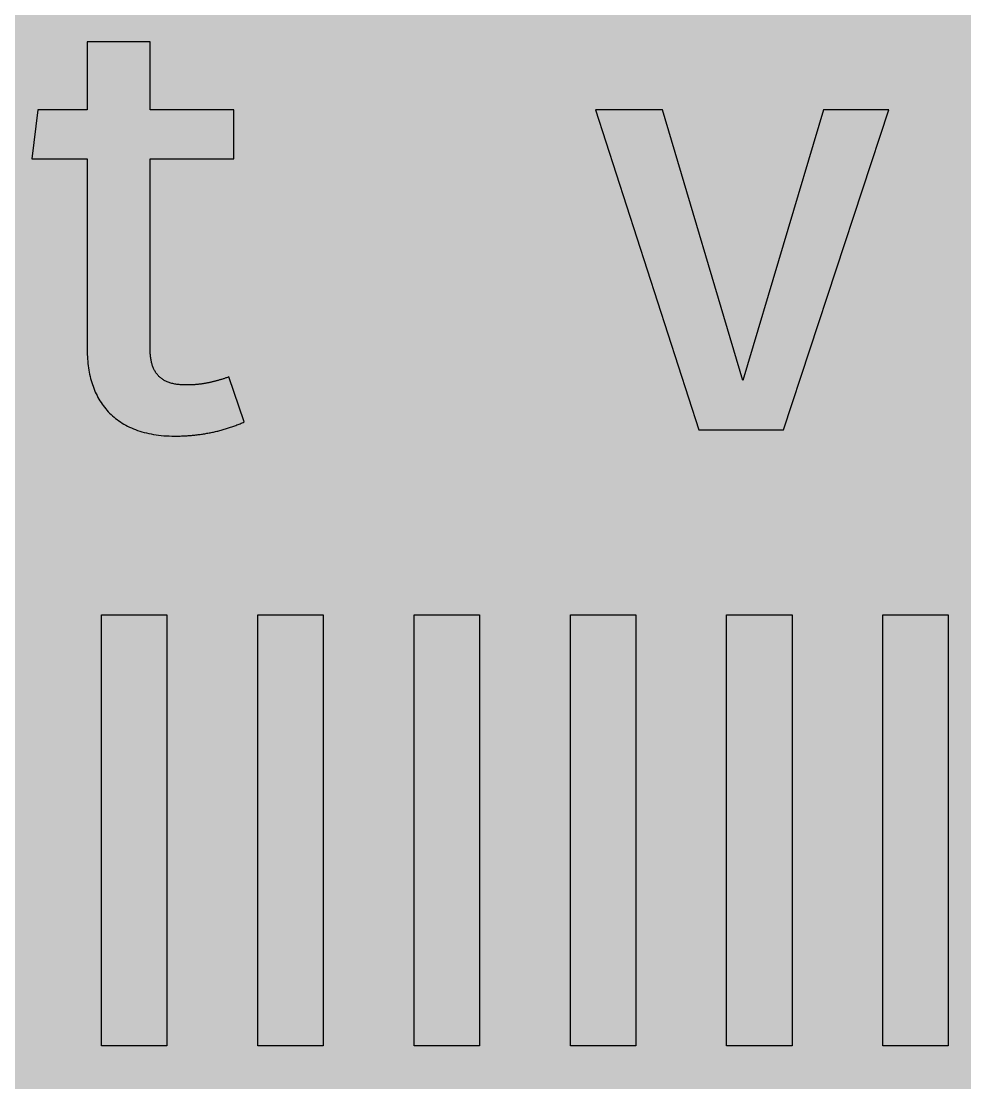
# Model space of a CAD drawing. Header units: millimetres. Extents: x 0 to 212, y 0 to 212.
# Drawn here: x 117.3 to 171.3, y 93.2 to 154 of the extents above; entities that cross this region are included whole.
import ezdxf

# ---------------------------------------------------------------- set-up
doc = ezdxf.new("R2010")
doc.units = ezdxf.units.MM

msp = doc.modelspace()

# ---------------------------------------------------------------- hatches: boundary and pattern name
for color, points in [(254, [(14.1633, 0.0536), (13.9878, 0.0533), (13.8125, 0.0559), (13.6373, 0.061), (13.462, 0.0686), (13.2893, 0.0787), (13.114, 0.0914), (12.9413, 0.1041), (12.7686, 0.1219), (12.5959, 0.1397), (12.4231, 0.16), (12.2504, 0.1829), (12.0777, 0.2057), (11.9075, 0.2337), (11.7373, 0.2616), (11.5672, 0.2921), (11.397, 0.3251), (11.2268, 0.3607), (11.0592, 0.3988), (10.8915, 0.4369), (10.7239, 0.4775), (10.5562, 0.5207), (10.3886, 0.5664), (10.2235, 0.6121), (10.0584, 0.6629), (9.8933, 0.7137), (9.7307, 0.7671), (9.5682, 0.8204), (9.4056, 0.8788), (9.2431, 0.9373), (9.083, 0.9982), (8.923, 1.0617), (8.763, 1.1252), (8.6055, 1.1938), (8.4455, 1.2624), (8.2906, 1.331), (8.1331, 1.4046), (7.9781, 1.4783), (7.8232, 1.5545), (7.6708, 1.6332), (7.5184, 1.7145), (7.366, 1.7958), (7.2161, 1.8796), (7.0663, 1.966), (6.919, 2.0523), (6.7716, 2.1438), (6.6243, 2.2352), (6.4795, 2.3266), (6.3348, 2.4232), (6.19, 2.5197), (6.0477, 2.6187), (5.908, 2.7178), (5.7683, 2.8194), (5.6286, 2.9235), (5.4915, 3.0302), (5.3543, 3.1369), (5.2197, 3.2461), (5.0851, 3.3579), (4.953, 3.4722), (4.8209, 3.5865), (4.6914, 3.7033), (4.5644, 3.8202), (4.4348, 3.9395), (4.3104, 4.0615), (4.1859, 4.1859), (4.0615, 4.3104), (3.9395, 4.4348), (3.8202, 4.5618), (3.7033, 4.6914), (3.5865, 4.8209), (3.4722, 4.953), (3.3579, 5.0851), (3.2487, 5.2197), (3.1369, 5.3543), (3.0302, 5.4915), (2.9235, 5.6286), (2.8194, 5.7683), (2.7178, 5.908), (2.6187, 6.0477), (2.5197, 6.19), (2.4232, 6.3348), (2.3266, 6.477), (2.2352, 6.6243), (2.1438, 6.7691), (2.0523, 6.9164), (1.966, 7.0663), (1.8796, 7.2161), (1.7958, 7.366), (1.7145, 7.5184), (1.6332, 7.6708), (1.5545, 7.8232), (1.4783, 7.9781), (1.4046, 8.1331), (1.331, 8.2906), (1.2598, 8.4455), (1.1913, 8.603), (1.1252, 8.763), (1.0592, 8.923), (0.9982, 9.083), (0.9373, 9.2431), (0.8763, 9.4056), (0.8204, 9.5682), (0.7645, 9.7307), (0.7112, 9.8933), (0.6604, 10.0584), (0.6121, 10.2235), (0.5639, 10.3911), (0.5207, 10.5562), (0.4775, 10.7239), (0.4343, 10.8915), (0.3962, 11.0592), (0.3607, 11.2268), (0.3251, 11.397), (0.2921, 11.5672), (0.2616, 11.7373), (0.2311, 11.9075), (0.2057, 12.0802), (0.1803, 12.2504), (0.1575, 12.4231), (0.1372, 12.5959), (0.1194, 12.7686), (0.1041, 12.9413), (0.0889, 13.1166), (0.0787, 13.2893), (0.0686, 13.4645), (0.061, 13.6373), (0.0559, 13.8125), (0.0508, 13.9878), (0.0508, 14.163), (0.0522, 197.6092), (0.0508, 197.7822), (0.0559, 197.9574), (0.061, 198.1327), (0.0686, 198.308), (0.0787, 198.4807), (0.0889, 198.6559), (0.1041, 198.8287), (0.1194, 199.0014), (0.1372, 199.1741), (0.1575, 199.3468), (0.1803, 199.5195), (0.2057, 199.6923), (0.2311, 199.8624), (0.2616, 200.0326), (0.2921, 200.2028), (0.3251, 200.373), (0.3607, 200.5432), (0.3962, 200.7108), (0.4343, 200.8784), (0.4775, 201.0461), (0.5207, 201.2137), (0.5639, 201.3814), (0.6121, 201.5465), (0.6604, 201.7116), (0.7112, 201.8767), (0.7645, 202.0392), (0.8204, 202.2018), (0.8763, 202.3643), (0.9373, 202.5269), (0.9982, 202.6869), (1.0592, 202.8469), (1.1252, 203.007), (1.1913, 203.1644), (1.2598, 203.3245), (1.331, 203.4794), (1.4046, 203.6369), (1.4783, 203.7918), (1.5545, 203.9468), (1.6332, 204.0992), (1.7145, 204.2516), (1.7958, 204.404), (1.8796, 204.5538), (1.966, 204.7037), (2.0523, 204.851), (2.1438, 204.9983), (2.2352, 205.1456), (2.3266, 205.2904), (2.4232, 205.4352), (2.5197, 205.58), (2.6187, 205.7222), (2.7178, 205.8619), (2.8194, 206.0016), (2.9235, 206.1413), (3.0302, 206.2785), (3.1369, 206.4156), (3.2487, 206.5503), (3.3579, 206.6849), (3.4722, 206.817), (3.5865, 206.949), (3.7033, 207.0786), (3.8202, 207.2056), (3.9395, 207.3351), (4.0615, 207.4596), (4.1859, 207.584), (4.3104, 207.7085), (4.4348, 207.8304), (4.5644, 207.9498), (4.6914, 208.0666), (4.8209, 208.1835), (4.953, 208.2978), (5.0851, 208.4121), (5.2197, 208.5213), (5.3543, 208.6331), (5.4915, 208.7397), (5.6286, 208.8464), (5.7683, 208.9506), (5.908, 209.0522), (6.0477, 209.1512), (6.19, 209.2503), (6.3348, 209.3468), (6.4795, 209.4433), (6.6243, 209.5348), (6.7716, 209.6262), (6.919, 209.7176), (7.0663, 209.804), (7.2161, 209.8904), (7.366, 209.9742), (7.5184, 210.0555), (7.6708, 210.1367), (7.8232, 210.2155), (7.9781, 210.2917), (8.1331, 210.3653), (8.2906, 210.439), (8.4455, 210.5101), (8.6055, 210.5787), (8.763, 210.6447), (8.923, 210.7108), (9.083, 210.7717), (9.2431, 210.8327), (9.4056, 210.8937), (9.5682, 210.9495), (9.7307, 211.0054), (9.8933, 211.0588), (10.0584, 211.1096), (10.2235, 211.1578), (10.3886, 211.2061), (10.5562, 211.2493), (10.7239, 211.2924), (10.8915, 211.3356), (11.0592, 211.3737), (11.2268, 211.4093), (11.397, 211.4448), (11.5672, 211.4779), (11.7373, 211.5083), (11.9075, 211.5388), (12.0777, 211.5642), (12.2504, 211.5896), (12.4231, 211.6125), (12.5959, 211.6328), (12.7686, 211.6506), (12.9413, 211.6658), (13.114, 211.6811), (13.2893, 211.6912), (13.462, 211.7014), (13.6373, 211.709), (13.8125, 211.7141), (13.9878, 211.7192), (14.163, 211.7192), (197.6078, 211.7203), (197.7822, 211.7192), (197.9574, 211.7141), (198.1327, 211.709), (198.3054, 211.7014), (198.4807, 211.6912), (198.6534, 211.6811), (198.8287, 211.6658), (199.0014, 211.6506), (199.1741, 211.6328), (199.3468, 211.6125), (199.5195, 211.5896), (199.6897, 211.5642), (199.8624, 211.5388), (200.0326, 211.5083), (200.2028, 211.4779), (200.373, 211.4448), (200.5432, 211.4093), (200.7108, 211.3737), (200.8784, 211.3356), (201.0461, 211.2924), (201.2137, 211.2493), (201.3788, 211.2061), (201.5465, 211.1578), (201.7116, 211.1096), (201.8767, 211.0588), (202.0392, 211.0054), (202.2018, 210.9495), (202.3643, 210.8937), (202.5269, 210.8327), (202.6869, 210.7717), (202.8469, 210.7108), (203.007, 210.6447), (203.167, 210.5787), (203.3245, 210.5101), (203.4794, 210.439), (203.6369, 210.3653), (203.7918, 210.2917), (203.9468, 210.2155), (204.0992, 210.1367), (204.2516, 210.0555), (204.404, 209.9742), (204.5538, 209.8904), (204.7037, 209.804), (204.8535, 209.7176), (205.0009, 209.6262), (205.1456, 209.5348), (205.293, 209.4433), (205.4352, 209.3468), (205.58, 209.2503), (205.7222, 209.1512), (205.8619, 209.0522), (206.0016, 208.9506), (206.1413, 208.8464), (206.2785, 208.7397), (206.4156, 208.6331), (206.5503, 208.5213), (206.6849, 208.4121), (206.817, 208.2978), (206.949, 208.1835), (207.0786, 208.0666), (207.2081, 207.9498), (207.3351, 207.8304), (207.4596, 207.7085), (207.584, 207.584), (207.7085, 207.4596), (207.8304, 207.3351), (207.9498, 207.2056), (208.0666, 207.0786), (208.1835, 206.949), (208.2978, 206.817), (208.4121, 206.6849), (208.5238, 206.5503), (208.6331, 206.4156), (208.7397, 206.2785), (208.8464, 206.1413), (208.9506, 206.0016), (209.0522, 205.8619), (209.1512, 205.7222), (209.2503, 205.58), (209.3468, 205.4352), (209.4433, 205.2904), (209.5348, 205.1456), (209.6262, 204.9983), (209.7176, 204.851), (209.804, 204.7037), (209.8904, 204.5538), (209.9742, 204.404), (210.0555, 204.2516), (210.1367, 204.0992), (210.2155, 203.9468), (210.2917, 203.7918), (210.3653, 203.6369), (210.439, 203.4794), (210.5076, 203.3245), (210.5762, 203.1644), (210.6447, 203.007), (210.7082, 202.8469), (210.7717, 202.6869), (210.8327, 202.5269), (210.8911, 202.3643), (210.9495, 202.2018), (211.0029, 202.0392), (211.0562, 201.8767), (211.107, 201.7116), (211.1578, 201.5465), (211.2035, 201.3814), (211.2493, 201.2137), (211.2924, 201.0461), (211.3331, 200.8784), (211.3712, 200.7108), (211.4093, 200.5432), (211.4448, 200.373), (211.4779, 200.2028), (211.5083, 200.0326), (211.5363, 199.8624), (211.5642, 199.6923), (211.5871, 199.5195), (211.6099, 199.3468), (211.6303, 199.1741), (211.648, 199.0014), (211.6658, 198.8287), (211.6785, 198.6559), (211.6912, 198.4807), (211.7014, 198.308), (211.709, 198.1327), (211.7141, 197.9574), (211.7166, 197.7822), (211.7166, 197.6069), (211.7189, 14.1647), (211.7166, 13.9878), (211.7141, 13.8125), (211.709, 13.6373), (211.7014, 13.4645), (211.6912, 13.2893), (211.6785, 13.1166), (211.6658, 12.9413), (211.648, 12.7686), (211.6303, 12.5959), (211.6099, 12.4231), (211.5871, 12.2504), (211.5642, 12.0802), (211.5363, 11.9075), (211.5083, 11.7373), (211.4779, 11.5672), (211.4448, 11.397), (211.4093, 11.2268), (211.3712, 11.0592), (211.3331, 10.8915), (211.2924, 10.7239), (211.2493, 10.5562), (211.2035, 10.3911), (211.1578, 10.2235), (211.107, 10.0584), (211.0562, 9.8933), (211.0029, 9.7307), (210.9495, 9.5682), (210.8911, 9.4056), (210.8327, 9.2431), (210.7717, 9.083), (210.7082, 8.923), (210.6447, 8.763), (210.5762, 8.603), (210.5076, 8.4455), (210.439, 8.2906), (210.3653, 8.1331), (210.2917, 7.9781), (210.2155, 7.8232), (210.1367, 7.6708), (210.0555, 7.5184), (209.9742, 7.366), (209.8904, 7.2161), (209.804, 7.0663), (209.7176, 6.9164), (209.6262, 6.7691), (209.5348, 6.6243), (209.4433, 6.477), (209.3468, 6.3348), (209.2503, 6.19), (209.1512, 6.0477), (209.0522, 5.908), (208.9506, 5.7683), (208.8464, 5.6286), (208.7397, 5.4915), (208.6331, 5.3543), (208.5238, 5.2197), (208.4121, 5.0851), (208.2978, 4.953), (208.1835, 4.8209), (208.0666, 4.6914), (207.9498, 4.5618), (207.8304, 4.4348), (207.7085, 4.3104), (207.584, 4.1859), (207.4596, 4.0615), (207.3351, 3.9395), (207.2081, 3.8202), (207.0786, 3.7033), (206.949, 3.5865), (206.817, 3.4722), (206.6849, 3.3579), (206.5503, 3.2461), (206.4156, 3.1369), (206.2785, 3.0302), (206.1413, 2.9235), (206.0016, 2.8194), (205.8619, 2.7178), (205.7222, 2.6187), (205.58, 2.5197), (205.4352, 2.4232), (205.293, 2.3266), (205.1456, 2.2352), (205.0009, 2.1438), (204.8535, 2.0523), (204.7037, 1.966), (204.5538, 1.8796), (204.404, 1.7958), (204.2516, 1.7145), (204.0992, 1.6332), (203.9468, 1.5545), (203.7918, 1.4783), (203.6369, 1.4046), (203.4794, 1.331), (203.3245, 1.2624), (203.167, 1.1938), (203.007, 1.1252), (202.8469, 1.0617), (202.6869, 0.9982), (202.5269, 0.9373), (202.3643, 0.8788), (202.2018, 0.8204), (202.0392, 0.7671), (201.8767, 0.7137), (201.7116, 0.6629), (201.5465, 0.6121), (201.3788, 0.5664), (201.2137, 0.5207), (201.0461, 0.4775), (200.8784, 0.4369), (200.7108, 0.3988), (200.5432, 0.3607), (200.373, 0.3251), (200.2028, 0.2921), (200.0326, 0.2616), (199.8624, 0.2337), (199.6897, 0.2057), (199.5195, 0.1829), (199.3468, 0.16), (199.1741, 0.1397), (199.0014, 0.1219), (198.8287, 0.1041), (198.6534, 0.0914), (198.4807, 0.0787), (198.3054, 0.0686), (198.1327, 0.061), (197.9574, 0.0559), (197.7822, 0.0533), (197.6069, 0.0533)]), (59, [(121.091, 135.1675), (121.092, 135.034), (121.0945, 134.8994), (121.0996, 134.7699), (121.1072, 134.6403), (121.1174, 134.5108), (121.1301, 134.3838), (121.1453, 134.2568), (121.1631, 134.1323), (121.1834, 134.0104), (121.2037, 133.8885), (121.2291, 133.7691), (121.2545, 133.6497), (121.285, 133.5329), (121.3155, 133.416), (121.351, 133.3017), (121.3866, 133.19), (121.4247, 133.0782), (121.4653, 132.969), (121.5085, 132.8598), (121.5542, 132.7531), (121.6025, 132.649), (121.6533, 132.5474), (121.7066, 132.4458), (121.7625, 132.3467), (121.8209, 132.2502), (121.8819, 132.1562), (121.9454, 132.0622), (122.0114, 131.9708), (122.0775, 131.8819), (122.1486, 131.793), (122.2223, 131.7092), (122.2985, 131.6253), (122.3747, 131.5441), (122.4559, 131.4653), (122.5398, 131.3866), (122.6261, 131.3129), (122.715, 131.2393), (122.8039, 131.1707), (122.8979, 131.1021), (122.9944, 131.0361), (123.0935, 130.9726), (123.1951, 130.9116), (123.2992, 130.8532), (123.4059, 130.7973), (123.5151, 130.744), (123.6269, 130.6932), (123.7412, 130.6424), (123.858, 130.5966), (123.9774, 130.5535), (124.0993, 130.5128), (124.2238, 130.4747), (124.3533, 130.4392), (124.4829, 130.4061), (124.6175, 130.3757), (124.7521, 130.3477), (124.8918, 130.3223), (125.0315, 130.2995), (125.1763, 130.2817), (125.3236, 130.2639), (125.4735, 130.2512), (125.6259, 130.241), (125.7808, 130.2334), (125.9383, 130.2283), (126.0983, 130.2283), (126.1643, 130.2283), (126.2278, 130.2283), (126.2913, 130.2283), (126.3574, 130.2309), (126.4209, 130.2309), (126.4844, 130.2334), (126.5504, 130.236), (126.6139, 130.2385), (126.6774, 130.241), (126.7409, 130.2461), (126.8044, 130.2487), (126.8679, 130.2537), (126.934, 130.2588), (126.9975, 130.2639), (127.061, 130.269), (127.1245, 130.2741), (127.188, 130.2817), (127.2515, 130.2868), (127.315, 130.2944), (127.3785, 130.302), (127.442, 130.3096), (127.5029, 130.3172), (127.5664, 130.3274), (127.6299, 130.335), (127.6934, 130.3452), (127.7569, 130.3553), (127.8179, 130.3655), (127.8814, 130.3757), (127.9449, 130.3858), (128.0058, 130.396), (128.0693, 130.4087), (128.1328, 130.4214), (128.1938, 130.4341), (128.2573, 130.4468), (128.3183, 130.4595), (128.3818, 130.4747), (128.4427, 130.4874), (128.5062, 130.5027), (128.5672, 130.5179), (128.6281, 130.5331), (128.6916, 130.5484), (128.7526, 130.5662), (128.8136, 130.5814), (128.8745, 130.5992), (128.9355, 130.617), (128.999, 130.6347), (129.0599, 130.6551), (129.1209, 130.6728), (129.1819, 130.6932), (129.2428, 130.7135), (129.3038, 130.7338), (129.3647, 130.7541), (129.4232, 130.7744), (129.4841, 130.7973), (129.5451, 130.8176), (129.606, 130.8405), (129.667, 130.8633), (129.7254, 130.8862), (129.7864, 130.9116), (129.8473, 130.9345), (129.9058, 130.9599), (129.9667, 130.9853), (130.0251, 131.0107), (130.0861, 131.0361), (129.2049, 133.6142), (129.1615, 133.5989), (129.1184, 133.5837), (129.0752, 133.5684), (129.0345, 133.5557), (128.9914, 133.543), (128.9507, 133.5278), (128.9101, 133.5151), (128.8694, 133.5024), (128.8288, 133.4897), (128.7882, 133.477), (128.7475, 133.4643), (128.7069, 133.4541), (128.6688, 133.4414), (128.6281, 133.4287), (128.59, 133.4186), (128.5494, 133.4084), (128.5113, 133.3957), (128.4732, 133.3856), (128.4351, 133.3754), (128.3945, 133.3652), (128.3564, 133.3576), (128.3183, 133.3475), (128.2827, 133.3373), (128.2446, 133.3297), (128.2065, 133.3195), (128.1684, 133.3119), (128.1303, 133.3017), (128.0947, 133.2941), (128.0566, 133.2865), (128.0211, 133.2789), (127.983, 133.2713), (127.9474, 133.2636), (127.9093, 133.2586), (127.8738, 133.2509), (127.8357, 133.2433), (127.8001, 133.2382), (127.7645, 133.2332), (127.7264, 133.2255), (127.6909, 133.2205), (127.6528, 133.2154), (127.6172, 133.2103), (127.5817, 133.2052), (127.5461, 133.2001), (127.508, 133.1976), (127.4724, 133.1925), (127.4369, 133.1874), (127.3988, 133.1849), (127.3632, 133.1824), (127.3277, 133.1773), (127.2896, 133.1747), (127.254, 133.1722), (127.2159, 133.1697), (127.1803, 133.1671), (127.1422, 133.1646), (127.1067, 133.162), (127.0686, 133.1595), (127.033, 133.1595), (126.9949, 133.157), (126.9594, 133.157), (126.9213, 133.1544), (126.8832, 133.1544), (126.8451, 133.1544), (126.807, 133.1544), (126.7689, 133.1544), (126.6977, 133.1544), (126.6241, 133.157), (126.553, 133.1595), (126.4844, 133.162), (126.4183, 133.1671), (126.3523, 133.1747), (126.2888, 133.1824), (126.2253, 133.19), (126.1643, 133.2001), (126.1034, 133.2103), (126.045, 133.223), (125.9891, 133.2357), (125.9332, 133.2484), (125.8799, 133.2636), (125.8265, 133.2789), (125.7757, 133.2967), (125.7249, 133.3144), (125.6767, 133.3348), (125.6284, 133.3551), (125.5827, 133.3754), (125.5395, 133.3983), (125.4963, 133.4211), (125.4531, 133.4465), (125.4125, 133.4719), (125.3744, 133.4999), (125.3363, 133.5278), (125.2982, 133.5557), (125.2626, 133.5862), (125.2296, 133.6167), (125.1966, 133.6472), (125.1636, 133.6802), (125.1331, 133.7158), (125.1052, 133.7488), (125.0747, 133.7843), (125.0493, 133.8224), (125.0213, 133.8605), (124.9959, 133.8986), (124.9731, 133.9393), (124.9502, 133.9799), (124.9274, 134.0206), (124.907, 134.0637), (124.8867, 134.1069), (124.8689, 134.1526), (124.8512, 134.1984), (124.8334, 134.2441), (124.8181, 134.2923), (124.8029, 134.3406), (124.7902, 134.3914), (124.7775, 134.4397), (124.7648, 134.493), (124.7546, 134.5438), (124.7445, 134.5971), (124.7343, 134.6505), (124.7267, 134.7064), (124.7191, 134.7622), (124.7115, 134.8181), (124.7064, 134.8765), (124.7013, 134.935), (124.6962, 134.9959), (124.6937, 135.0569), (124.6911, 135.1178), (124.6886, 135.1788), (124.6886, 135.2423), (124.6886, 135.3058), (124.689, 146.1036), (129.4874, 146.1036), (129.4874, 148.9244), (124.689, 148.9244), (124.689, 152.805), (121.091, 152.805), (121.091, 148.9244), (118.2688, 148.9244), (117.916, 146.1036), (121.091, 146.1036)]), (59, [(166.9881, 148.9244), (163.2479, 148.9244), (158.6258, 133.4036), (154.0397, 148.9244), (150.1951, 148.9244), (156.1222, 130.5814), (160.9549, 130.5814)]), (59, [(121.9094, 119.9981), (125.6563, 119.9981), (125.6563, 95.3036), (121.9094, 95.3036)]), (59, [(130.8587, 119.9981), (134.6041, 119.9981), (134.6041, 95.3036), (130.8587, 95.3036)]), (59, [(139.8062, 119.9981), (143.553, 119.9981), (143.553, 95.3036), (139.8062, 95.3036)]), (59, [(148.7551, 119.9981), (152.5005, 119.9981), (152.5005, 95.3036), (148.7551, 95.3036)]), (59, [(157.7026, 119.9981), (161.4495, 119.9981), (161.4495, 95.3036), (157.7026, 95.3036)]), (59, [(166.6515, 119.9981), (170.397, 119.9981), (170.397, 95.3036), (166.6515, 95.3036)])]:
    msp.add_hatch(color=color).paths.add_polyline_path(points)
h = msp.add_hatch(color=59)
edge = h.paths.add_edge_path()
edge.add_line((139.9646, 130.2286), (140.1724, 130.2283))
edge.add_line((140.1724, 130.2283), (140.3782, 130.236))
edge.add_line((140.3782, 130.236), (140.5839, 130.2436))
edge.add_line((140.5839, 130.2436), (140.7871, 130.2588))
edge.add_line((140.7871, 130.2588), (140.9878, 130.2766))
edge.add_line((140.9878, 130.2766), (141.1859, 130.2969))
edge.add_line((141.1859, 130.2969), (141.3815, 130.3223))
edge.add_line((141.3815, 130.3223), (141.5745, 130.3503))
edge.add_line((141.5745, 130.3503), (141.7676, 130.3858))
edge.add_line((141.7676, 130.3858), (141.9555, 130.4239))
edge.add_line((141.9555, 130.4239), (142.1435, 130.4646))
edge.add_line((142.1435, 130.4646), (142.3264, 130.5103))
edge.add_line((142.3264, 130.5103), (142.5092, 130.5611))
edge.add_line((142.5092, 130.5611), (142.687, 130.617))
edge.add_line((142.687, 130.617), (142.8648, 130.6754))
edge.add_line((142.8648, 130.6754), (143.0376, 130.7389))
edge.add_line((143.0376, 130.7389), (143.2103, 130.8049))
edge.add_line((143.2103, 130.8049), (143.3779, 130.8786))
edge.add_line((143.3779, 130.8786), (143.5456, 130.9548))
edge.add_line((143.5456, 130.9548), (143.7081, 131.0361))
edge.add_line((143.7081, 131.0361), (143.8681, 131.1224))
edge.add_line((143.8681, 131.1224), (144.0256, 131.2139))
edge.add_line((144.0256, 131.2139), (144.1806, 131.3078))
edge.add_line((144.1806, 131.3078), (144.333, 131.4094))
edge.add_line((144.333, 131.4094), (144.4803, 131.5136))
edge.add_line((144.4803, 131.5136), (144.6276, 131.6228))
edge.add_line((144.6276, 131.6228), (144.7698, 131.7371))
edge.add_line((144.7698, 131.7371), (144.9095, 131.8565))
edge.add_line((144.9095, 131.8565), (145.0442, 131.9809))
edge.add_line((145.0442, 131.9809), (145.1788, 132.1105))
edge.add_line((145.1788, 132.1105), (145.3083, 132.2451))
edge.add_line((145.3083, 132.2451), (145.4353, 132.3823))
edge.add_line((145.4353, 132.3823), (145.5598, 132.527))
edge.add_line((145.5598, 132.527), (145.6792, 132.6769))
edge.add_line((145.6792, 132.6769), (145.796, 132.8318))
edge.add_line((145.796, 132.8318), (145.9103, 132.9919))
edge.add_line((145.9103, 132.9919), (146.0195, 133.157))
edge.add_line((146.0195, 133.157), (146.1262, 133.3271))
edge.add_line((146.1262, 133.3271), (146.2303, 133.5024))
edge.add_line((146.2303, 133.5024), (146.3294, 133.6827))
edge.add_line((146.3294, 133.6827), (146.4259, 133.8707))
edge.add_line((146.4259, 133.8707), (146.5174, 134.0612))
edge.add_line((146.5174, 134.0612), (146.6063, 134.2593))
edge.add_line((146.6063, 134.2593), (146.6901, 134.4625))
edge.add_line((146.6901, 134.4625), (146.7714, 134.6708))
edge.add_line((146.7714, 134.6708), (146.8501, 134.8867))
edge.add_line((146.8501, 134.8867), (146.9238, 135.1051))
edge.add_line((146.9238, 135.1051), (146.9923, 135.3312))
edge.add_line((146.9923, 135.3312), (147.0584, 135.5623))
edge.add_line((147.0584, 135.5623), (147.1193, 135.8011))
edge.add_line((147.1193, 135.8011), (147.1778, 136.0424))
edge.add_line((147.1778, 136.0424), (147.2311, 136.2913))
edge.add_line((147.2311, 136.2913), (147.2819, 136.5479))
edge.add_line((147.2819, 136.5479), (147.3276, 136.8069))
edge.add_line((147.3276, 136.8069), (147.3683, 137.0736))
edge.add_line((147.3683, 137.0736), (147.4064, 137.348))
edge.add_line((147.4064, 137.348), (147.4394, 137.6274))
edge.add_line((147.4394, 137.6274), (147.4673, 137.9118))
edge.add_line((147.4673, 137.9118), (147.4927, 138.2014))
edge.add_line((147.4927, 138.2014), (147.513, 138.5011))
edge.add_line((147.513, 138.5011), (147.5283, 138.8034))
edge.add_line((147.5283, 138.8034), (147.5384, 139.1133))
edge.add_line((147.5384, 139.1133), (147.5461, 139.4308))
edge.add_line((147.5461, 139.4308), (147.5486, 139.7533))
edge.add_line((147.5486, 139.7533), (147.5461, 140.0759))
edge.add_line((147.5461, 140.0759), (147.5384, 140.3909))
edge.add_line((147.5384, 140.3909), (147.5283, 140.7008))
edge.add_line((147.5283, 140.7008), (147.513, 141.0056))
edge.add_line((147.513, 141.0056), (147.4927, 141.3027))
edge.add_line((147.4927, 141.3027), (147.4673, 141.5923))
edge.add_line((147.4673, 141.5923), (147.4394, 141.8768))
edge.add_line((147.4394, 141.8768), (147.4064, 142.1562))
edge.add_line((147.4064, 142.1562), (147.3683, 142.4305))
edge.add_line((147.3683, 142.4305), (147.3276, 142.6972))
edge.add_line((147.3276, 142.6972), (147.2819, 142.9563))
edge.add_line((147.2819, 142.9563), (147.2311, 143.2128))
edge.add_line((147.2311, 143.2128), (147.1778, 143.4617))
edge.add_line((147.1778, 143.4617), (147.1193, 143.703))
edge.add_line((147.1193, 143.703), (147.0584, 143.9418))
edge.add_line((147.0584, 143.9418), (146.9923, 144.1729))
edge.add_line((146.9923, 144.1729), (146.9238, 144.399))
edge.add_line((146.9238, 144.399), (146.8501, 144.6174))
edge.add_line((146.8501, 144.6174), (146.7714, 144.8308))
edge.add_line((146.7714, 144.8308), (146.6901, 145.0416))
edge.add_line((146.6901, 145.0416), (146.6063, 145.2448))
edge.add_line((146.6063, 145.2448), (146.5174, 145.4404))
edge.add_line((146.5174, 145.4404), (146.4259, 145.6334))
edge.add_line((146.4259, 145.6334), (146.3294, 145.8189))
edge.add_line((146.3294, 145.8189), (146.2303, 146.0017))
edge.add_line((146.2303, 146.0017), (146.1262, 146.177))
edge.add_line((146.1262, 146.177), (146.0195, 146.3472))
edge.add_line((146.0195, 146.3472), (145.9103, 146.5123))
edge.add_line((145.9103, 146.5123), (145.796, 146.6723))
edge.add_line((145.796, 146.6723), (145.6792, 146.8272))
edge.add_line((145.6792, 146.8272), (145.5598, 146.9771))
edge.add_line((145.5598, 146.9771), (145.4353, 147.1193))
edge.add_line((145.4353, 147.1193), (145.3083, 147.259))
edge.add_line((145.3083, 147.259), (145.1788, 147.3937))
edge.add_line((145.1788, 147.3937), (145.0442, 147.5232))
edge.add_line((145.0442, 147.5232), (144.9095, 147.6477))
edge.add_line((144.9095, 147.6477), (144.7698, 147.767))
edge.add_line((144.7698, 147.767), (144.6276, 147.8813))
edge.add_line((144.6276, 147.8813), (144.4803, 147.9906))
edge.add_line((144.4803, 147.9906), (144.333, 148.0947))
edge.add_line((144.333, 148.0947), (144.1806, 148.1938))
edge.add_line((144.1806, 148.1938), (144.0256, 148.2903))
edge.add_line((144.0256, 148.2903), (143.8681, 148.3817))
edge.add_line((143.8681, 148.3817), (143.7081, 148.4681))
edge.add_line((143.7081, 148.4681), (143.5456, 148.5494))
edge.add_line((143.5456, 148.5494), (143.3779, 148.6256))
edge.add_line((143.3779, 148.6256), (143.2103, 148.6967))
edge.add_line((143.2103, 148.6967), (143.0376, 148.7653))
edge.add_line((143.0376, 148.7653), (142.8648, 148.8288))
edge.add_line((142.8648, 148.8288), (142.687, 148.8872))
edge.add_line((142.687, 148.8872), (142.5092, 148.9431))
edge.add_line((142.5092, 148.9431), (142.3264, 148.9913))
edge.add_line((142.3264, 148.9913), (142.1435, 149.0396))
edge.add_line((142.1435, 149.0396), (141.9555, 149.0802))
edge.add_line((141.9555, 149.0802), (141.7676, 149.1183))
edge.add_line((141.7676, 149.1183), (141.5745, 149.1513))
edge.add_line((141.5745, 149.1513), (141.3815, 149.1818))
edge.add_line((141.3815, 149.1818), (141.1859, 149.2072))
edge.add_line((141.1859, 149.2072), (140.9878, 149.2275))
edge.add_line((140.9878, 149.2275), (140.7871, 149.2453))
edge.add_line((140.7871, 149.2453), (140.5839, 149.258))
edge.add_line((140.5839, 149.258), (140.3782, 149.2682))
edge.add_line((140.3782, 149.2682), (140.1724, 149.2733))
edge.add_line((140.1724, 149.2733), (139.9642, 149.2758))
edge.add_line((139.9642, 149.2758), (139.7533, 149.2733))
edge.add_line((139.7533, 149.2733), (139.5476, 149.2682))
edge.add_line((139.5476, 149.2682), (139.3419, 149.258))
edge.add_line((139.3419, 149.258), (139.1387, 149.2453))
edge.add_line((139.1387, 149.2453), (138.9405, 149.2275))
edge.add_line((138.9405, 149.2275), (138.7399, 149.2072))
edge.add_line((138.7399, 149.2072), (138.5443, 149.1818))
edge.add_line((138.5443, 149.1818), (138.3513, 149.1513))
edge.add_line((138.3513, 149.1513), (138.1608, 149.1183))
edge.add_line((138.1608, 149.1183), (137.9703, 149.0802))
edge.add_line((137.9703, 149.0802), (137.7848, 149.0396))
edge.add_line((137.7848, 149.0396), (137.5994, 148.9913))
edge.add_line((137.5994, 148.9913), (137.4191, 148.9431))
edge.add_line((137.4191, 148.9431), (137.2387, 148.8872))
edge.add_line((137.2387, 148.8872), (137.0635, 148.8288))
edge.add_line((137.0635, 148.8288), (136.8882, 148.7653))
edge.add_line((136.8882, 148.7653), (136.718, 148.6967))
edge.add_line((136.718, 148.6967), (136.5479, 148.6256))
edge.add_line((136.5479, 148.6256), (136.3828, 148.5494))
edge.add_line((136.3828, 148.5494), (136.2202, 148.4681))
edge.add_line((136.2202, 148.4681), (136.0576, 148.3817))
edge.add_line((136.0576, 148.3817), (135.9002, 148.2903))
edge.add_line((135.9002, 148.2903), (135.7452, 148.1938))
edge.add_line((135.7452, 148.1938), (135.5954, 148.0947))
edge.add_line((135.5954, 148.0947), (135.4455, 147.9906))
edge.add_line((135.4455, 147.9906), (135.3007, 147.8813))
edge.add_line((135.3007, 147.8813), (135.1585, 147.767))
edge.add_line((135.1585, 147.767), (135.0188, 147.6477))
edge.add_line((135.0188, 147.6477), (134.8816, 147.5232))
edge.add_line((134.8816, 147.5232), (134.747, 147.3937))
edge.add_line((134.747, 147.3937), (134.6175, 147.259))
edge.add_line((134.6175, 147.259), (134.4905, 147.1193))
edge.add_line((134.4905, 147.1193), (134.3685, 146.9771))
edge.add_line((134.3685, 146.9771), (134.2466, 146.8272))
edge.add_line((134.2466, 146.8272), (134.1298, 146.6723))
edge.add_line((134.1298, 146.6723), (134.0155, 146.5123))
edge.add_line((134.0155, 146.5123), (133.9063, 146.3472))
edge.add_line((133.9063, 146.3472), (133.7996, 146.177))
edge.add_line((133.7996, 146.177), (133.698, 146.0017))
edge.add_line((133.698, 146.0017), (133.5964, 145.8189))
edge.add_line((133.5964, 145.8189), (133.5024, 145.6334))
edge.add_line((133.5024, 145.6334), (133.4084, 145.4404))
edge.add_line((133.4084, 145.4404), (133.3195, 145.2448))
edge.add_line((133.3195, 145.2448), (133.2357, 145.0416))
edge.add_line((133.2357, 145.0416), (133.1544, 144.8308))
edge.add_line((133.1544, 144.8308), (133.0757, 144.6174))
edge.add_line((133.0757, 144.6174), (133.0046, 144.399))
edge.add_line((133.0046, 144.399), (132.9334, 144.1729))
edge.add_line((132.9334, 144.1729), (132.8674, 143.9418))
edge.add_line((132.8674, 143.9418), (132.8064, 143.703))
edge.add_line((132.8064, 143.703), (132.748, 143.4617))
edge.add_line((132.748, 143.4617), (132.6947, 143.2128))
edge.add_line((132.6947, 143.2128), (132.6439, 142.9563))
edge.add_line((132.6439, 142.9563), (132.5982, 142.6972))
edge.add_line((132.5982, 142.6972), (132.5575, 142.4305))
edge.add_line((132.5575, 142.4305), (132.522, 142.1562))
edge.add_line((132.522, 142.1562), (132.4889, 141.8768))
edge.add_line((132.4889, 141.8768), (132.4585, 141.5923))
edge.add_line((132.4585, 141.5923), (132.4356, 141.3027))
edge.add_line((132.4356, 141.3027), (132.4153, 141.0056))
edge.add_line((132.4153, 141.0056), (132.4, 140.7008))
edge.add_line((132.4, 140.7008), (132.3873, 140.3909))
edge.add_line((132.3873, 140.3909), (132.3797, 140.0759))
edge.add_line((132.3797, 140.0759), (132.3797, 139.7533))
edge.add_line((132.3797, 139.7533), (132.3797, 139.446))
edge.add_line((132.3797, 139.446), (132.3873, 139.1437))
edge.add_line((132.3873, 139.1437), (132.4, 138.8491))
edge.add_line((132.4, 138.8491), (132.4153, 138.557))
edge.add_line((132.4153, 138.557), (132.4356, 138.2725))
edge.add_line((132.4356, 138.2725), (132.4585, 137.9931))
edge.add_line((132.4585, 137.9931), (132.4889, 137.7188))
edge.add_line((132.4889, 137.7188), (132.522, 137.4496))
edge.add_line((132.522, 137.4496), (132.5575, 137.1854))
edge.add_line((132.5575, 137.1854), (132.5982, 136.9263))
edge.add_line((132.5982, 136.9263), (132.6439, 136.6723))
edge.add_line((132.6439, 136.6723), (132.6947, 136.4234))
edge.add_line((132.6947, 136.4234), (132.748, 136.1796))
edge.add_line((132.748, 136.1796), (132.8064, 135.9408))
edge.add_line((132.8064, 135.9408), (132.8674, 135.7071))
edge.add_line((132.8674, 135.7071), (132.9334, 135.4811))
edge.add_line((132.9334, 135.4811), (133.0046, 135.2575))
edge.add_line((133.0046, 135.2575), (133.0757, 135.0391))
edge.add_line((133.0757, 135.0391), (133.1544, 134.8257))
edge.add_line((133.1544, 134.8257), (133.2357, 134.62))
edge.add_line((133.2357, 134.62), (133.3195, 134.4168))
edge.add_line((133.3195, 134.4168), (133.4084, 134.2187))
edge.add_line((133.4084, 134.2187), (133.5024, 134.0256))
edge.add_line((133.5024, 134.0256), (133.5964, 133.8377))
edge.add_line((133.5964, 133.8377), (133.698, 133.6573))
edge.add_line((133.698, 133.6573), (133.7996, 133.4795))
edge.add_line((133.7996, 133.4795), (133.9063, 133.3068))
edge.add_line((133.9063, 133.3068), (134.0155, 133.1392))
edge.add_line((134.0155, 133.1392), (134.1298, 132.9741))
edge.add_line((134.1298, 132.9741), (134.2466, 132.8166))
edge.add_line((134.2466, 132.8166), (134.3685, 132.6642))
edge.add_line((134.3685, 132.6642), (134.4905, 132.5143))
edge.add_line((134.4905, 132.5143), (134.6175, 132.3721))
edge.add_line((134.6175, 132.3721), (134.747, 132.2324))
edge.add_line((134.747, 132.2324), (134.8816, 132.1003))
edge.add_line((134.8816, 132.1003), (135.0188, 131.9708))
edge.add_line((135.0188, 131.9708), (135.1585, 131.8463))
edge.add_line((135.1585, 131.8463), (135.3007, 131.7269))
edge.add_line((135.3007, 131.7269), (135.4455, 131.6126))
edge.add_line((135.4455, 131.6126), (135.5954, 131.5009))
edge.add_line((135.5954, 131.5009), (135.7452, 131.3967))
edge.add_line((135.7452, 131.3967), (135.9002, 131.2951))
edge.add_line((135.9002, 131.2951), (136.0576, 131.1986))
edge.add_line((136.0576, 131.1986), (136.2202, 131.1072))
edge.add_line((136.2202, 131.1072), (136.3828, 131.0208))
edge.add_line((136.3828, 131.0208), (136.5479, 130.9395))
edge.add_line((136.5479, 130.9395), (136.718, 130.8608))
edge.add_line((136.718, 130.8608), (136.8882, 130.7871))
edge.add_line((136.8882, 130.7871), (137.0635, 130.7186))
edge.add_line((137.0635, 130.7186), (137.2387, 130.6551))
edge.add_line((137.2387, 130.6551), (137.4191, 130.5966))
edge.add_line((137.4191, 130.5966), (137.5994, 130.5408))
edge.add_line((137.5994, 130.5408), (137.7848, 130.49))
edge.add_line((137.7848, 130.49), (137.9703, 130.4442))
edge.add_line((137.9703, 130.4442), (138.1608, 130.4036))
edge.add_line((138.1608, 130.4036), (138.3513, 130.3655))
edge.add_line((138.3513, 130.3655), (138.5443, 130.3325))
edge.add_line((138.5443, 130.3325), (138.7399, 130.3045))
edge.add_line((138.7399, 130.3045), (138.9405, 130.2817))
edge.add_line((138.9405, 130.2817), (139.1387, 130.2614))
edge.add_line((139.1387, 130.2614), (139.3419, 130.2461))
edge.add_line((139.3419, 130.2461), (139.5476, 130.236))
edge.add_line((139.5476, 130.236), (139.7533, 130.2283))
edge.add_line((139.7533, 130.2283), (139.9642, 130.2283))
edge = h.paths.add_edge_path(flags=16)
edge.add_line((139.9646, 146.4204), (140.0912, 146.4183))
edge.add_line((140.0912, 146.4183), (140.2156, 146.4132))
edge.add_line((140.2156, 146.4132), (140.3401, 146.4056))
edge.add_line((140.3401, 146.4056), (140.462, 146.3954))
edge.add_line((140.462, 146.3954), (140.5788, 146.3827))
edge.add_line((140.5788, 146.3827), (140.6957, 146.3675))
edge.add_line((140.6957, 146.3675), (140.81, 146.3472))
edge.add_line((140.81, 146.3472), (140.9217, 146.3269))
edge.add_line((140.9217, 146.3269), (141.031, 146.3015))
edge.add_line((141.031, 146.3015), (141.1376, 146.2735))
edge.add_line((141.1376, 146.2735), (141.2443, 146.243))
edge.add_line((141.2443, 146.243), (141.3459, 146.21))
edge.add_line((141.3459, 146.21), (141.4475, 146.1719))
edge.add_line((141.4475, 146.1719), (141.5466, 146.1313))
edge.add_line((141.5466, 146.1313), (141.6431, 146.0881))
edge.add_line((141.6431, 146.0881), (141.7371, 146.0424))
edge.add_line((141.7371, 146.0424), (141.8285, 145.9916))
edge.add_line((141.8285, 145.9916), (141.9174, 145.9408))
edge.add_line((141.9174, 145.9408), (142.0063, 145.8849))
edge.add_line((142.0063, 145.8849), (142.0901, 145.8239))
edge.add_line((142.0901, 145.8239), (142.174, 145.763))
edge.add_line((142.174, 145.763), (142.2552, 145.6969))
edge.add_line((142.2552, 145.6969), (142.334, 145.6284))
edge.add_line((142.334, 145.6284), (142.4127, 145.5572))
edge.add_line((142.4127, 145.5572), (142.4864, 145.481))
edge.add_line((142.4864, 145.481), (142.56, 145.4023))
edge.add_line((142.56, 145.4023), (142.6312, 145.3185))
edge.add_line((142.6312, 145.3185), (142.6997, 145.2347))
edge.add_line((142.6997, 145.2347), (142.7658, 145.1458))
edge.add_line((142.7658, 145.1458), (142.8293, 145.0518))
edge.add_line((142.8293, 145.0518), (142.8928, 144.9578))
edge.add_line((142.8928, 144.9578), (142.9537, 144.8587))
edge.add_line((142.9537, 144.8587), (143.0122, 144.7546))
edge.add_line((143.0122, 144.7546), (143.068, 144.6505))
edge.add_line((143.068, 144.6505), (143.1239, 144.5387))
edge.add_line((143.1239, 144.5387), (143.1747, 144.4269))
edge.add_line((143.1747, 144.4269), (143.2255, 144.3101))
edge.add_line((143.2255, 144.3101), (143.2738, 144.1907))
edge.add_line((143.2738, 144.1907), (143.322, 144.0663))
edge.add_line((143.322, 144.0663), (143.3652, 143.9393))
edge.add_line((143.3652, 143.9393), (143.4084, 143.8072))
edge.add_line((143.4084, 143.8072), (143.449, 143.6726))
edge.add_line((143.449, 143.6726), (143.4897, 143.5354))
edge.add_line((143.4897, 143.5354), (143.5252, 143.3932))
edge.add_line((143.5252, 143.3932), (143.5608, 143.2484))
edge.add_line((143.5608, 143.2484), (143.5938, 143.0985))
edge.add_line((143.5938, 143.0985), (143.6243, 142.9461))
edge.add_line((143.6243, 142.9461), (143.6548, 142.7886))
edge.add_line((143.6548, 142.7886), (143.6827, 142.6286))
edge.add_line((143.6827, 142.6286), (143.7081, 142.4635))
edge.add_line((143.7081, 142.4635), (143.731, 142.2959))
edge.add_line((143.731, 142.2959), (143.7538, 142.1232))
edge.add_line((143.7538, 142.1232), (143.7742, 141.9479))
edge.add_line((143.7742, 141.9479), (143.7919, 141.7676))
edge.add_line((143.7919, 141.7676), (143.8097, 141.5821))
edge.add_line((143.8097, 141.5821), (143.825, 141.3967))
edge.add_line((143.825, 141.3967), (143.8377, 141.2037))
edge.add_line((143.8377, 141.2037), (143.8478, 141.0081))
edge.add_line((143.8478, 141.0081), (143.858, 140.81))
edge.add_line((143.858, 140.81), (143.8656, 140.6068))
edge.add_line((143.8656, 140.6068), (143.8732, 140.3985))
edge.add_line((143.8732, 140.3985), (143.8758, 140.1877))
edge.add_line((143.8758, 140.1877), (143.8783, 139.9718))
edge.add_line((143.8783, 139.9718), (143.8808, 139.7533))
edge.add_line((143.8808, 139.7533), (143.8783, 139.5527))
edge.add_line((143.8783, 139.5527), (143.8758, 139.3571))
edge.add_line((143.8758, 139.3571), (143.8732, 139.1641))
edge.add_line((143.8732, 139.1641), (143.8656, 138.9736))
edge.add_line((143.8656, 138.9736), (143.858, 138.7856))
edge.add_line((143.858, 138.7856), (143.8478, 138.6002))
edge.add_line((143.8478, 138.6002), (143.8377, 138.4198))
edge.add_line((143.8377, 138.4198), (143.825, 138.2395))
edge.add_line((143.825, 138.2395), (143.8097, 138.0642))
edge.add_line((143.8097, 138.0642), (143.7919, 137.889))
edge.add_line((143.7919, 137.889), (143.7742, 137.7188))
edge.add_line((143.7742, 137.7188), (143.7538, 137.5512))
edge.add_line((143.7538, 137.5512), (143.731, 137.3861))
edge.add_line((143.731, 137.3861), (143.7081, 137.2235))
edge.add_line((143.7081, 137.2235), (143.6827, 137.066))
edge.add_line((143.6827, 137.066), (143.6548, 136.9085))
edge.add_line((143.6548, 136.9085), (143.6243, 136.7561))
edge.add_line((143.6243, 136.7561), (143.5938, 136.6063))
edge.add_line((143.5938, 136.6063), (143.5608, 136.459))
edge.add_line((143.5608, 136.459), (143.5252, 136.3142))
edge.add_line((143.5252, 136.3142), (143.4897, 136.1719))
edge.add_line((143.4897, 136.1719), (143.449, 136.0348))
edge.add_line((143.449, 136.0348), (143.4084, 135.8976))
edge.add_line((143.4084, 135.8976), (143.3652, 135.7655))
edge.add_line((143.3652, 135.7655), (143.322, 135.636))
edge.add_line((143.322, 135.636), (143.2738, 135.5115))
edge.add_line((143.2738, 135.5115), (143.2255, 135.3871))
edge.add_line((143.2255, 135.3871), (143.1747, 135.2677))
edge.add_line((143.1747, 135.2677), (143.1239, 135.1509))
edge.add_line((143.1239, 135.1509), (143.068, 135.0366))
edge.add_line((143.068, 135.0366), (143.0122, 134.9248))
edge.add_line((143.0122, 134.9248), (142.9537, 134.8181))
edge.add_line((142.9537, 134.8181), (142.8928, 134.7114))
edge.add_line((142.8928, 134.7114), (142.8293, 134.6098))
edge.add_line((142.8293, 134.6098), (142.7658, 134.5133))
edge.add_line((142.7658, 134.5133), (142.6997, 134.4168))
edge.add_line((142.6997, 134.4168), (142.6312, 134.3254))
edge.add_line((142.6312, 134.3254), (142.56, 134.2365))
edge.add_line((142.56, 134.2365), (142.4864, 134.1501))
edge.add_line((142.4864, 134.1501), (142.4127, 134.0688))
edge.add_line((142.4127, 134.0688), (142.334, 133.9901))
edge.add_line((142.334, 133.9901), (142.2552, 133.9139))
edge.add_line((142.2552, 133.9139), (142.174, 133.8402))
edge.add_line((142.174, 133.8402), (142.0901, 133.7716))
edge.add_line((142.0901, 133.7716), (142.0063, 133.7031))
edge.add_line((142.0063, 133.7031), (141.9174, 133.6421))
edge.add_line((141.9174, 133.6421), (141.8285, 133.5811))
edge.add_line((141.8285, 133.5811), (141.7371, 133.5253))
edge.add_line((141.7371, 133.5253), (141.6431, 133.4719))
edge.add_line((141.6431, 133.4719), (141.5466, 133.4237))
edge.add_line((141.5466, 133.4237), (141.4475, 133.3754))
edge.add_line((141.4475, 133.3754), (141.3459, 133.3322))
edge.add_line((141.3459, 133.3322), (141.2443, 133.2941))
edge.add_line((141.2443, 133.2941), (141.1376, 133.2586))
edge.add_line((141.1376, 133.2586), (141.031, 133.2255))
edge.add_line((141.031, 133.2255), (140.9217, 133.1951))
edge.add_line((140.9217, 133.1951), (140.81, 133.1697))
edge.add_line((140.81, 133.1697), (140.6957, 133.1468))
edge.add_line((140.6957, 133.1468), (140.5788, 133.1265))
edge.add_line((140.5788, 133.1265), (140.462, 133.1112))
edge.add_line((140.462, 133.1112), (140.3401, 133.0985))
edge.add_line((140.3401, 133.0985), (140.2156, 133.0909))
edge.add_line((140.2156, 133.0909), (140.0912, 133.0858))
edge.add_line((140.0912, 133.0858), (139.9642, 133.0833))
edge.add_line((139.9642, 133.0833), (139.8346, 133.0858))
edge.add_line((139.8346, 133.0858), (139.7102, 133.0909))
edge.add_line((139.7102, 133.0909), (139.5857, 133.0985))
edge.add_line((139.5857, 133.0985), (139.4663, 133.1112))
edge.add_line((139.4663, 133.1112), (139.3469, 133.1265))
edge.add_line((139.3469, 133.1265), (139.2301, 133.1468))
edge.add_line((139.2301, 133.1468), (139.1158, 133.1697))
edge.add_line((139.1158, 133.1697), (139.004, 133.1951))
edge.add_line((139.004, 133.1951), (138.8948, 133.2255))
edge.add_line((138.8948, 133.2255), (138.7881, 133.2586))
edge.add_line((138.7881, 133.2586), (138.684, 133.2941))
edge.add_line((138.684, 133.2941), (138.5799, 133.3322))
edge.add_line((138.5799, 133.3322), (138.4783, 133.3754))
edge.add_line((138.4783, 133.3754), (138.3817, 133.4237))
edge.add_line((138.3817, 133.4237), (138.2852, 133.4719))
edge.add_line((138.2852, 133.4719), (138.1912, 133.5253))
edge.add_line((138.1912, 133.5253), (138.0973, 133.5811))
edge.add_line((138.0973, 133.5811), (138.0084, 133.6421))
edge.add_line((138.0084, 133.6421), (137.922, 133.7031))
edge.add_line((137.922, 133.7031), (137.8356, 133.7716))
edge.add_line((137.8356, 133.7716), (137.7518, 133.8402))
edge.add_line((137.7518, 133.8402), (137.6705, 133.9139))
edge.add_line((137.6705, 133.9139), (137.5918, 133.9901))
edge.add_line((137.5918, 133.9901), (137.5156, 134.0688))
edge.add_line((137.5156, 134.0688), (137.4394, 134.1501))
edge.add_line((137.4394, 134.1501), (137.3657, 134.2365))
edge.add_line((137.3657, 134.2365), (137.2972, 134.3254))
edge.add_line((137.2972, 134.3254), (137.2286, 134.4168))
edge.add_line((137.2286, 134.4168), (137.16, 134.5133))
edge.add_line((137.16, 134.5133), (137.0965, 134.6098))
edge.add_line((137.0965, 134.6098), (137.033, 134.7114))
edge.add_line((137.033, 134.7114), (136.972, 134.8181))
edge.add_line((136.972, 134.8181), (136.9136, 134.9248))
edge.add_line((136.9136, 134.9248), (136.8577, 135.0366))
edge.add_line((136.8577, 135.0366), (136.8044, 135.1509))
edge.add_line((136.8044, 135.1509), (136.7511, 135.2677))
edge.add_line((136.7511, 135.2677), (136.7003, 135.3871))
edge.add_line((136.7003, 135.3871), (136.652, 135.5115))
edge.add_line((136.652, 135.5115), (136.6063, 135.636))
edge.add_line((136.6063, 135.636), (136.5606, 135.7655))
edge.add_line((136.5606, 135.7655), (136.5174, 135.8976))
edge.add_line((136.5174, 135.8976), (136.4767, 136.0348))
edge.add_line((136.4767, 136.0348), (136.4386, 136.1719))
edge.add_line((136.4386, 136.1719), (136.4005, 136.3142))
edge.add_line((136.4005, 136.3142), (136.365, 136.459))
edge.add_line((136.365, 136.459), (136.332, 136.6063))
edge.add_line((136.332, 136.6063), (136.3015, 136.7561))
edge.add_line((136.3015, 136.7561), (136.271, 136.9085))
edge.add_line((136.271, 136.9085), (136.2431, 137.066))
edge.add_line((136.2431, 137.066), (136.2177, 137.2235))
edge.add_line((136.2177, 137.2235), (136.1948, 137.3861))
edge.add_line((136.1948, 137.3861), (136.1719, 137.5512))
edge.add_line((136.1719, 137.5512), (136.1516, 137.7188))
edge.add_line((136.1516, 137.7188), (136.1338, 137.889))
edge.add_line((136.1338, 137.889), (136.1161, 138.0642))
edge.add_line((136.1161, 138.0642), (136.1034, 138.2395))
edge.add_line((136.1034, 138.2395), (136.0881, 138.4198))
edge.add_line((136.0881, 138.4198), (136.078, 138.6002))
edge.add_line((136.078, 138.6002), (136.0678, 138.7856))
edge.add_line((136.0678, 138.7856), (136.0602, 138.9736))
edge.add_line((136.0602, 138.9736), (136.0551, 139.1641))
edge.add_line((136.0551, 139.1641), (136.05, 139.3571))
edge.add_line((136.05, 139.3571), (136.0475, 139.5527))
edge.add_line((136.0475, 139.5527), (136.0475, 139.7533))
edge.add_line((136.0475, 139.7533), (136.0475, 139.9718))
edge.add_line((136.0475, 139.9718), (136.05, 140.1877))
edge.add_line((136.05, 140.1877), (136.0551, 140.3985))
edge.add_line((136.0551, 140.3985), (136.0602, 140.6068))
edge.add_line((136.0602, 140.6068), (136.0678, 140.81))
edge.add_line((136.0678, 140.81), (136.078, 141.0081))
edge.add_line((136.078, 141.0081), (136.0881, 141.2037))
edge.add_line((136.0881, 141.2037), (136.1034, 141.3967))
edge.add_line((136.1034, 141.3967), (136.1161, 141.5821))
edge.add_line((136.1161, 141.5821), (136.1338, 141.7676))
edge.add_line((136.1338, 141.7676), (136.1516, 141.9479))
edge.add_line((136.1516, 141.9479), (136.1719, 142.1232))
edge.add_line((136.1719, 142.1232), (136.1948, 142.2959))
edge.add_line((136.1948, 142.2959), (136.2177, 142.4635))
edge.add_line((136.2177, 142.4635), (136.2431, 142.6286))
edge.add_line((136.2431, 142.6286), (136.271, 142.7886))
edge.add_line((136.271, 142.7886), (136.3015, 142.9461))
edge.add_line((136.3015, 142.9461), (136.332, 143.0985))
edge.add_line((136.332, 143.0985), (136.365, 143.2484))
edge.add_line((136.365, 143.2484), (136.4005, 143.3932))
edge.add_line((136.4005, 143.3932), (136.4386, 143.5354))
edge.add_line((136.4386, 143.5354), (136.4767, 143.6726))
edge.add_line((136.4767, 143.6726), (136.5174, 143.8072))
edge.add_line((136.5174, 143.8072), (136.5606, 143.9393))
edge.add_line((136.5606, 143.9393), (136.6063, 144.0663))
edge.add_line((136.6063, 144.0663), (136.652, 144.1907))
edge.add_line((136.652, 144.1907), (136.7003, 144.3101))
edge.add_line((136.7003, 144.3101), (136.7511, 144.4269))
edge.add_line((136.7511, 144.4269), (136.8044, 144.5387))
edge.add_line((136.8044, 144.5387), (136.8577, 144.6505))
edge.add_line((136.8577, 144.6505), (136.9136, 144.7546))
edge.add_line((136.9136, 144.7546), (136.972, 144.8587))
edge.add_line((136.972, 144.8587), (137.033, 144.9578))
edge.add_line((137.033, 144.9578), (137.0965, 145.0518))
edge.add_line((137.0965, 145.0518), (137.16, 145.1458))
edge.add_line((137.16, 145.1458), (137.2286, 145.2347))
edge.add_line((137.2286, 145.2347), (137.2972, 145.3185))
edge.add_line((137.2972, 145.3185), (137.3657, 145.4023))
edge.add_line((137.3657, 145.4023), (137.4394, 145.481))
edge.add_line((137.4394, 145.481), (137.5156, 145.5572))
edge.add_line((137.5156, 145.5572), (137.5918, 145.6284))
edge.add_line((137.5918, 145.6284), (137.6705, 145.6969))
edge.add_line((137.6705, 145.6969), (137.7518, 145.763))
edge.add_line((137.7518, 145.763), (137.8356, 145.8239))
edge.add_line((137.8356, 145.8239), (137.922, 145.8849))
edge.add_line((137.922, 145.8849), (138.0084, 145.9408))
edge.add_line((138.0084, 145.9408), (138.0973, 145.9916))
edge.add_line((138.0973, 145.9916), (138.1912, 146.0424))
edge.add_line((138.1912, 146.0424), (138.2852, 146.0881))
edge.add_line((138.2852, 146.0881), (138.3817, 146.1313))
edge.add_line((138.3817, 146.1313), (138.4783, 146.1719))
edge.add_line((138.4783, 146.1719), (138.5799, 146.21))
edge.add_line((138.5799, 146.21), (138.684, 146.243))
edge.add_line((138.684, 146.243), (138.7881, 146.2735))
edge.add_line((138.7881, 146.2735), (138.8948, 146.3015))
edge.add_line((138.8948, 146.3015), (139.004, 146.3269))
edge.add_line((139.004, 146.3269), (139.1158, 146.3472))
edge.add_line((139.1158, 146.3472), (139.2301, 146.3675))
edge.add_line((139.2301, 146.3675), (139.3469, 146.3827))
edge.add_line((139.3469, 146.3827), (139.4663, 146.3954))
edge.add_line((139.4663, 146.3954), (139.5857, 146.4056))
edge.add_line((139.5857, 146.4056), (139.7102, 146.4132))
edge.add_line((139.7102, 146.4132), (139.8346, 146.4183))
edge.add_line((139.8346, 146.4183), (139.9642, 146.4183))

# ---------------------------------------------------------------- linework, layer by layer
at = {"color": 59}
for points in [[(121.091, 135.1675), (121.092, 135.034), (121.0945, 134.8994), (121.0996, 134.7699), (121.1072, 134.6403), (121.1174, 134.5108), (121.1301, 134.3838), (121.1453, 134.2568), (121.1631, 134.1323), (121.1834, 134.0104), (121.2037, 133.8885), (121.2291, 133.7691), (121.2545, 133.6497), (121.285, 133.5329), (121.3155, 133.416), (121.351, 133.3017), (121.3866, 133.19), (121.4247, 133.0782), (121.4653, 132.969), (121.5085, 132.8598), (121.5542, 132.7531), (121.6025, 132.649), (121.6533, 132.5474), (121.7066, 132.4458), (121.7625, 132.3467), (121.8209, 132.2502), (121.8819, 132.1562), (121.9454, 132.0622), (122.0114, 131.9708), (122.0775, 131.8819), (122.1486, 131.793), (122.2223, 131.7092), (122.2985, 131.6253), (122.3747, 131.5441), (122.4559, 131.4653), (122.5398, 131.3866), (122.6261, 131.3129), (122.715, 131.2393), (122.8039, 131.1707), (122.8979, 131.1021), (122.9944, 131.0361), (123.0935, 130.9726), (123.1951, 130.9116), (123.2992, 130.8532), (123.4059, 130.7973), (123.5151, 130.744), (123.6269, 130.6932), (123.7412, 130.6424), (123.858, 130.5966), (123.9774, 130.5535), (124.0993, 130.5128), (124.2238, 130.4747), (124.3533, 130.4392), (124.4829, 130.4061), (124.6175, 130.3757), (124.7521, 130.3477), (124.8918, 130.3223), (125.0315, 130.2995), (125.1763, 130.2817), (125.3236, 130.2639), (125.4735, 130.2512), (125.6259, 130.241), (125.7808, 130.2334), (125.9383, 130.2283), (126.0983, 130.2283), (126.1643, 130.2283), (126.2278, 130.2283), (126.2913, 130.2283), (126.3574, 130.2309), (126.4209, 130.2309), (126.4844, 130.2334), (126.5504, 130.236), (126.6139, 130.2385), (126.6774, 130.241), (126.7409, 130.2461), (126.8044, 130.2487), (126.8679, 130.2537), (126.934, 130.2588), (126.9975, 130.2639), (127.061, 130.269), (127.1245, 130.2741), (127.188, 130.2817), (127.2515, 130.2868), (127.315, 130.2944), (127.3785, 130.302), (127.442, 130.3096), (127.5029, 130.3172), (127.5664, 130.3274), (127.6299, 130.335), (127.6934, 130.3452), (127.7569, 130.3553), (127.8179, 130.3655), (127.8814, 130.3757), (127.9449, 130.3858), (128.0058, 130.396), (128.0693, 130.4087), (128.1328, 130.4214), (128.1938, 130.4341), (128.2573, 130.4468), (128.3183, 130.4595), (128.3818, 130.4747), (128.4427, 130.4874), (128.5062, 130.5027), (128.5672, 130.5179), (128.6281, 130.5331), (128.6916, 130.5484), (128.7526, 130.5662), (128.8136, 130.5814), (128.8745, 130.5992), (128.9355, 130.617), (128.999, 130.6347), (129.0599, 130.6551), (129.1209, 130.6728), (129.1819, 130.6932), (129.2428, 130.7135), (129.3038, 130.7338), (129.3647, 130.7541), (129.4232, 130.7744), (129.4841, 130.7973), (129.5451, 130.8176), (129.606, 130.8405), (129.667, 130.8633), (129.7254, 130.8862), (129.7864, 130.9116), (129.8473, 130.9345), (129.9058, 130.9599), (129.9667, 130.9853), (130.0251, 131.0107), (130.0861, 131.0361), (129.2049, 133.6142), (129.1615, 133.5989), (129.1184, 133.5837), (129.0752, 133.5684), (129.0345, 133.5557), (128.9914, 133.543), (128.9507, 133.5278), (128.9101, 133.5151), (128.8694, 133.5024), (128.8288, 133.4897), (128.7882, 133.477), (128.7475, 133.4643), (128.7069, 133.4541), (128.6688, 133.4414), (128.6281, 133.4287), (128.59, 133.4186), (128.5494, 133.4084), (128.5113, 133.3957), (128.4732, 133.3856), (128.4351, 133.3754), (128.3945, 133.3652), (128.3564, 133.3576), (128.3183, 133.3475), (128.2827, 133.3373), (128.2446, 133.3297), (128.2065, 133.3195), (128.1684, 133.3119), (128.1303, 133.3017), (128.0947, 133.2941), (128.0566, 133.2865), (128.0211, 133.2789), (127.983, 133.2713), (127.9474, 133.2636), (127.9093, 133.2586), (127.8738, 133.2509), (127.8357, 133.2433), (127.8001, 133.2382), (127.7645, 133.2332), (127.7264, 133.2255), (127.6909, 133.2205), (127.6528, 133.2154), (127.6172, 133.2103), (127.5817, 133.2052), (127.5461, 133.2001), (127.508, 133.1976), (127.4724, 133.1925), (127.4369, 133.1874), (127.3988, 133.1849), (127.3632, 133.1824), (127.3277, 133.1773), (127.2896, 133.1747), (127.254, 133.1722), (127.2159, 133.1697), (127.1803, 133.1671), (127.1422, 133.1646), (127.1067, 133.162), (127.0686, 133.1595), (127.033, 133.1595), (126.9949, 133.157), (126.9594, 133.157), (126.9213, 133.1544), (126.8832, 133.1544), (126.8451, 133.1544), (126.807, 133.1544), (126.7689, 133.1544), (126.6977, 133.1544), (126.6241, 133.157), (126.553, 133.1595), (126.4844, 133.162), (126.4183, 133.1671), (126.3523, 133.1747), (126.2888, 133.1824), (126.2253, 133.19), (126.1643, 133.2001), (126.1034, 133.2103), (126.045, 133.223), (125.9891, 133.2357), (125.9332, 133.2484), (125.8799, 133.2636), (125.8265, 133.2789), (125.7757, 133.2967), (125.7249, 133.3144), (125.6767, 133.3348), (125.6284, 133.3551), (125.5827, 133.3754), (125.5395, 133.3983), (125.4963, 133.4211), (125.4531, 133.4465), (125.4125, 133.4719), (125.3744, 133.4999), (125.3363, 133.5278), (125.2982, 133.5557), (125.2626, 133.5862), (125.2296, 133.6167), (125.1966, 133.6472), (125.1636, 133.6802), (125.1331, 133.7158), (125.1052, 133.7488), (125.0747, 133.7843), (125.0493, 133.8224), (125.0213, 133.8605), (124.9959, 133.8986), (124.9731, 133.9393), (124.9502, 133.9799), (124.9274, 134.0206), (124.907, 134.0637), (124.8867, 134.1069), (124.8689, 134.1526), (124.8512, 134.1984), (124.8334, 134.2441), (124.8181, 134.2923), (124.8029, 134.3406), (124.7902, 134.3914), (124.7775, 134.4397), (124.7648, 134.493), (124.7546, 134.5438), (124.7445, 134.5971), (124.7343, 134.6505), (124.7267, 134.7064), (124.7191, 134.7622), (124.7115, 134.8181), (124.7064, 134.8765), (124.7013, 134.935), (124.6962, 134.9959), (124.6937, 135.0569), (124.6911, 135.1178), (124.6886, 135.1788), (124.6886, 135.2423), (124.6886, 135.3058), (124.689, 146.1036), (129.4874, 146.1036), (129.4874, 148.9244), (124.689, 148.9244), (124.689, 152.805), (121.091, 152.805), (121.091, 148.9244), (118.2688, 148.9244), (117.916, 146.1036), (121.091, 146.1036), (121.091, 135.1675)], [(166.9881, 148.9244), (163.2479, 148.9244), (158.6258, 133.4036), (154.0397, 148.9244), (150.1951, 148.9244), (156.1222, 130.5814), (160.9549, 130.5814), (166.9881, 148.9244)], [(121.9094, 119.9981), (125.6563, 119.9981), (125.6563, 95.3036), (121.9094, 95.3036), (121.9094, 119.9981)], [(130.8587, 119.9981), (134.6041, 119.9981), (134.6041, 95.3036), (130.8587, 95.3036), (130.8587, 119.9981)], [(139.8062, 119.9981), (143.553, 119.9981), (143.553, 95.3036), (139.8062, 95.3036), (139.8062, 119.9981)], [(148.7551, 119.9981), (152.5005, 119.9981), (152.5005, 95.3036), (148.7551, 95.3036), (148.7551, 119.9981)], [(157.7026, 119.9981), (161.4495, 119.9981), (161.4495, 95.3036), (157.7026, 95.3036), (157.7026, 119.9981)], [(166.6515, 119.9981), (170.397, 119.9981), (170.397, 95.3036), (166.6515, 95.3036), (166.6515, 119.9981)]]:
    msp.add_lwpolyline(points, dxfattribs=at)

doc.saveas('drawing.dxf')
